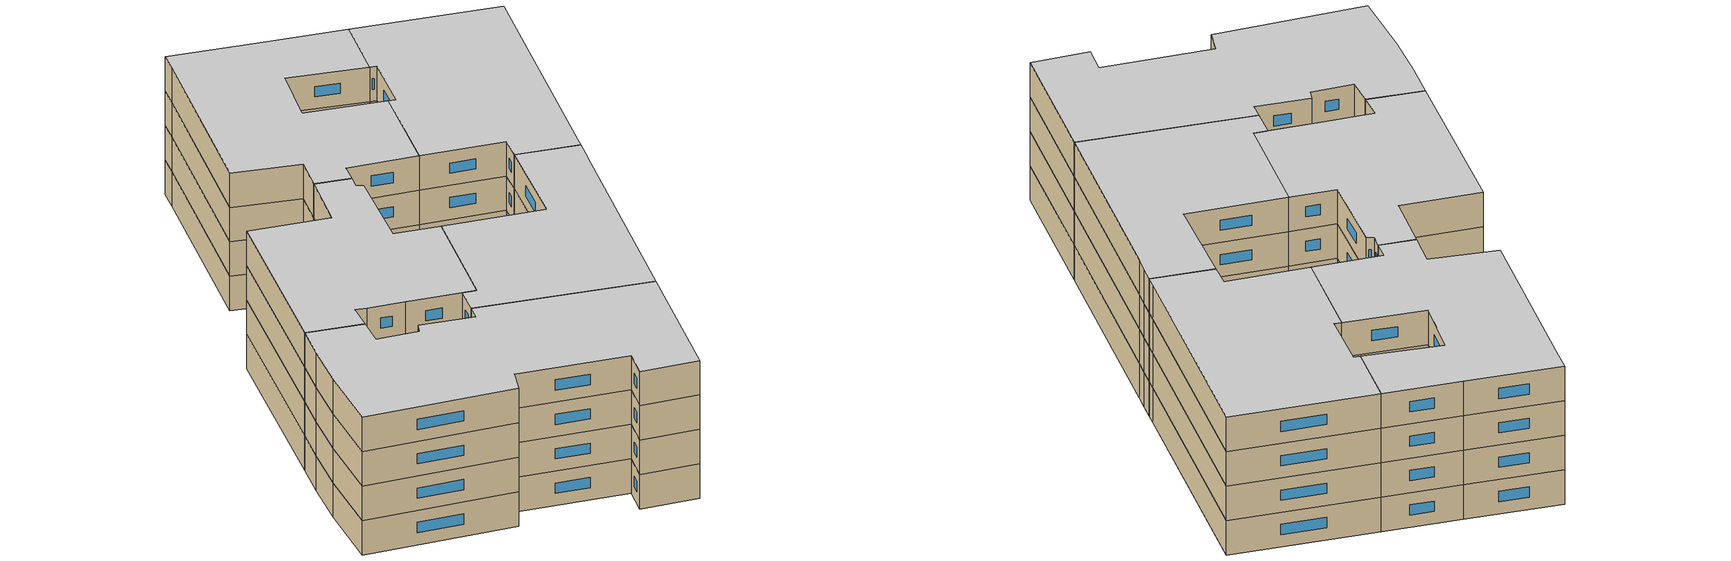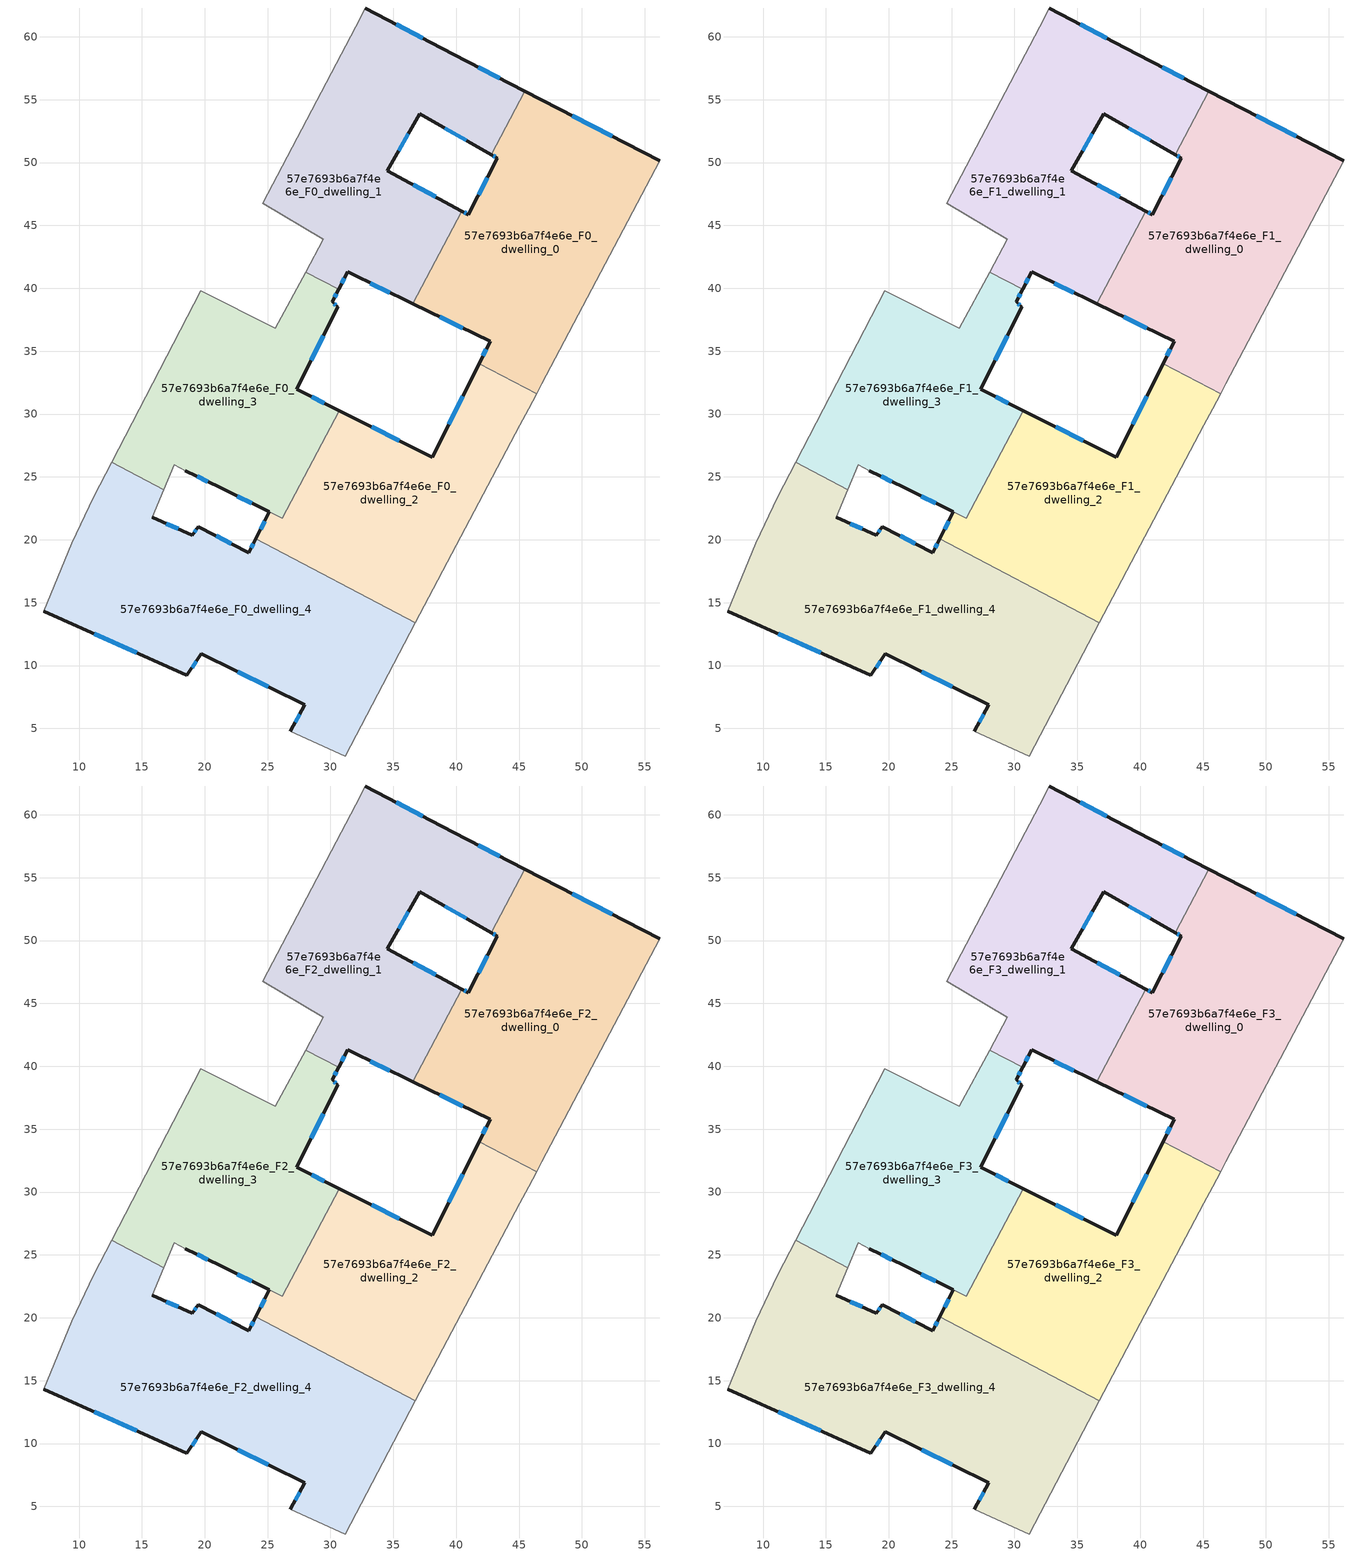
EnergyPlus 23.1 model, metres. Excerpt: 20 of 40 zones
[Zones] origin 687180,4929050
57e7693b6a7f4e6e_F0_dwelling_0
 floor ground (EU_floor_Construction): 56.18,50.13 46.81,32.4 46.39,31.6 41.81,34.02 42.69,35.77 36.54,38.78 40.43,46.15 40.97,45.85 43.27,50.36 42.8,50.63 45.46,55.67 z0
 wall outside (EU_wall_Construction): 36.54,38.78 42.69,35.77 41.81,34.02 / 42.8,50.63 43.27,50.36 40.97,45.85 40.43,46.15 / 56.18,50.13 45.46,55.67 z0:3
 wall adiabatic (EU_wall_Construction): 46.39,31.6 46.81,32.4 56.18,50.13 z0:3
 wall to 57e7693b6a7f4e6e_F0_dwelling_2 (EU_wall_Construction): 41.81,34.02 46.38,31.6 z0:3
 wall to 57e7693b6a7f4e6e_F0_dwelling_1 (EU_wall_Construction): 40.43,46.15 36.54,38.78 / 45.46,55.67 42.8,50.63 z0:3
 window (EU_Window_Construction): 42.39,35.16 42.12,34.63 / 38.7,37.72 40.54,36.83 / 40.78,45.96 40.62,46.04 / 42.46,48.78 41.78,47.43 / 42.96,50.53 43.1,50.45 / 52.42,52.07 49.22,53.73 z1.05:1.95
57e7693b6a7f4e6e_F0_dwelling_1
 floor ground (EU_floor_Construction): 45.46,55.67 42.8,50.63 37.08,53.87 34.52,49.34 40.43,46.15 36.54,38.78 31.35,41.3 30.65,39.92 28.03,41.3 29.44,43.89 24.6,46.77 32.02,60.81 32.78,62.29 39.78,58.61 z0
 wall outside (EU_wall_Construction): 40.43,46.15 34.52,49.34 37.08,53.87 42.8,50.63 / 30.65,39.92 31.35,41.3 36.54,38.78 / 45.46,55.67 39.78,58.61 32.78,62.29 z0:3
 wall adiabatic (EU_wall_Construction): 32.78,62.29 32.02,60.81 24.6,46.77 29.44,43.89 28.03,41.3 z0:3
 wall to 57e7693b6a7f4e6e_F0_dwelling_3 (EU_wall_Construction): 28.03,41.3 30.65,39.92 z0:3
 window (EU_Window_Construction): 39.09,52.73 40.8,51.77 / 35.42,50.93 36.18,52.28 / 38.36,47.27 36.59,48.22 / 33.17,40.42 34.72,39.66 / 30.9,40.4 31.11,40.82 / 37.32,59.9 35.23,61 / 43.47,56.7 41.77,57.58 z1.05:1.95
57e7693b6a7f4e6e_F0_dwelling_2
 floor ground (EU_floor_Construction): 46.38,31.6 45.75,30.4 45.06,29.11 36.76,13.4 24.07,20.1 25.14,22.21 26.16,21.71 30.68,30.28 38.07,26.57 41.81,34.02 z0
 wall outside (EU_wall_Construction): 41.81,34.02 38.07,26.57 30.68,30.28 / 25.15,22.21 24.07,20.1 z0:3
 wall adiabatic (EU_wall_Construction): 36.76,13.4 45.06,29.11 45.76,30.4 46.39,31.6 z0:3
 wall to 57e7693b6a7f4e6e_F0_dwelling_3 (EU_wall_Construction): 30.68,30.28 26.16,21.71 25.15,22.21 z0:3
 wall to 57e7693b6a7f4e6e_F0_dwelling_4 (EU_wall_Construction): 24.07,20.1 36.76,13.4 z0:3
 window (EU_Window_Construction): 35.48,27.87 33.28,28.98 / 40.5,31.41 39.39,29.18 / 24.77,21.47 24.45,20.84 z1.05:1.95
57e7693b6a7f4e6e_F0_dwelling_3
 floor ground (EU_floor_Construction): 30.65,39.92 30.15,38.93 30.57,38.52 27.3,31.97 30.68,30.28 26.16,21.71 21.17,24.16 18.46,25.5 17.58,25.96 16.74,23.97 12.6,26.16 19.67,39.8 25.61,36.82 28.03,41.3 z0
 wall outside (EU_wall_Construction): 18.46,25.5 21.18,24.16 25.14,22.21 / 30.68,30.28 27.31,31.97 30.57,38.52 30.15,38.93 30.65,39.92 z0:3
 wall adiabatic (EU_wall_Construction): 16.74,23.97 17.58,25.96 18.46,25.5 / 28.03,41.3 25.61,36.82 19.67,39.8 12.6,26.16 z0:3
 wall to 57e7693b6a7f4e6e_F0_dwelling_4 (EU_wall_Construction): 12.6,26.16 16.74,23.97 z0:3
 window (EU_Window_Construction): 19.42,25.03 20.22,24.63 / 30.32,39.28 30.47,39.57 / 30.42,38.67 30.3,38.79 / 28.45,34.27 29.43,36.23 / 29.5,30.87 28.49,31.38 / 22.57,23.48 23.75,22.9 z1.05:1.95
57e7693b6a7f4e6e_F0_dwelling_4
 floor ground (EU_floor_Construction): 36.76,13.4 31.16,2.8 26.79,4.76 27.94,6.87 19.73,10.94 18.58,9.23 7.21,14.3 9.42,19.73 11.18,23.4 12.6,26.16 16.74,23.97 15.81,21.78 18.99,20.36 19.48,21.04 23.51,18.97 24.07,20.1 z0
 wall outside (EU_wall_Construction): 7.21,14.3 18.58,9.23 19.73,10.94 27.94,6.87 26.79,4.76 / 24.07,20.1 23.51,18.97 19.48,21.04 18.99,20.36 15.81,21.78 z0:3
 wall adiabatic (EU_wall_Construction): 12.6,26.16 11.18,23.4 9.42,19.73 7.21,14.3 / 15.81,21.78 16.74,23.97 / 26.79,4.76 31.16,2.8 36.76,13.4 z0:3
 window (EU_Window_Construction): 11.2,12.53 14.6,11.01 / 17.88,20.86 16.92,21.29 / 19.31,20.81 19.17,20.6 / 22.1,19.7 20.89,20.32 / 23.87,19.7 23.7,19.37 / 27.54,6.13 27.19,5.5 / 22.61,9.52 25.07,8.3 / 18.99,9.83 19.33,10.34 z1.05:1.95
57e7693b6a7f4e6e_F1_dwelling_0
 floor to 57e7693b6a7f4e6e_F0_dwelling_0 (EU_floor_Construction): 56.17,50.13 46.8,32.4 46.38,31.6 41.81,34.02 42.69,35.77 36.54,38.78 40.43,46.15 40.97,45.85 43.26,50.36 42.8,50.63 45.46,55.67 z3
 wall outside (EU_wall_Construction): 36.54,38.78 42.69,35.77 41.81,34.02 / 42.8,50.63 43.27,50.36 40.97,45.85 40.43,46.15 / 56.18,50.13 45.46,55.67 z3:6
 wall adiabatic (EU_wall_Construction): 46.39,31.6 46.81,32.4 56.18,50.13 z3:6
 wall to 57e7693b6a7f4e6e_F1_dwelling_2 (EU_wall_Construction): 41.81,34.02 46.38,31.6 z3:6
 wall to 57e7693b6a7f4e6e_F1_dwelling_1 (EU_wall_Construction): 40.43,46.15 36.54,38.78 / 45.46,55.67 42.8,50.63 z3:6
 window (EU_Window_Construction): 42.39,35.16 42.12,34.63 / 38.7,37.72 40.54,36.83 / 40.78,45.96 40.62,46.04 / 42.46,48.78 41.78,47.43 / 42.96,50.53 43.1,50.45 / 52.42,52.07 49.22,53.73 z4.05:4.95
57e7693b6a7f4e6e_F1_dwelling_1
 floor to 57e7693b6a7f4e6e_F0_dwelling_1 (EU_floor_Construction): 45.46,55.67 42.8,50.63 37.08,53.87 34.51,49.34 40.43,46.15 36.54,38.78 31.35,41.3 30.65,39.92 28.03,41.3 29.44,43.89 24.6,46.77 32.02,60.81 32.78,62.29 39.77,58.61 z3
 wall outside (EU_wall_Construction): 40.43,46.15 34.52,49.34 37.08,53.87 42.8,50.63 / 30.65,39.92 31.35,41.3 36.54,38.78 / 45.46,55.67 39.78,58.61 32.78,62.29 z3:6
 wall adiabatic (EU_wall_Construction): 32.78,62.29 32.02,60.81 24.6,46.77 29.44,43.89 28.03,41.3 z3:6
 wall to 57e7693b6a7f4e6e_F1_dwelling_3 (EU_wall_Construction): 28.03,41.3 30.65,39.92 z3:6
 window (EU_Window_Construction): 39.09,52.73 40.8,51.77 / 35.42,50.93 36.18,52.28 / 38.36,47.27 36.59,48.22 / 33.17,40.42 34.72,39.66 / 30.9,40.4 31.11,40.82 / 37.32,59.9 35.23,61 / 43.47,56.7 41.77,57.58 z4.05:4.95
57e7693b6a7f4e6e_F1_dwelling_2
 floor to 57e7693b6a7f4e6e_F0_dwelling_2 (EU_floor_Construction): 46.38,31.6 45.75,30.4 45.06,29.11 36.76,13.4 24.07,20.1 25.14,22.21 26.16,21.71 30.68,30.28 38.07,26.57 41.81,34.02 z3
 wall outside (EU_wall_Construction): 41.81,34.02 38.07,26.57 30.68,30.28 / 25.15,22.21 24.07,20.1 z3:6
 wall adiabatic (EU_wall_Construction): 36.76,13.4 45.06,29.11 45.76,30.4 46.39,31.6 z3:6
 wall to 57e7693b6a7f4e6e_F1_dwelling_3 (EU_wall_Construction): 30.68,30.28 26.16,21.71 25.15,22.21 z3:6
 wall to 57e7693b6a7f4e6e_F1_dwelling_4 (EU_wall_Construction): 24.07,20.1 36.76,13.4 z3:6
 window (EU_Window_Construction): 35.48,27.87 33.28,28.98 / 40.5,31.41 39.39,29.18 / 24.77,21.47 24.45,20.84 z4.05:4.95
57e7693b6a7f4e6e_F1_dwelling_3
 floor to 57e7693b6a7f4e6e_F0_dwelling_3 (EU_floor_Construction): 30.65,39.92 30.15,38.93 30.57,38.52 27.3,31.97 30.68,30.28 26.16,21.71 21.17,24.16 18.46,25.5 17.58,25.96 16.74,23.97 12.6,26.16 19.67,39.8 25.61,36.82 28.03,41.3 z3
 wall outside (EU_wall_Construction): 18.46,25.5 21.18,24.16 25.14,22.21 / 30.68,30.28 27.31,31.97 30.57,38.52 30.15,38.93 30.65,39.92 z3:6
 wall adiabatic (EU_wall_Construction): 16.74,23.97 17.58,25.96 18.46,25.5 / 28.03,41.3 25.61,36.82 19.67,39.8 12.6,26.16 z3:6
 wall to 57e7693b6a7f4e6e_F1_dwelling_4 (EU_wall_Construction): 12.6,26.16 16.74,23.97 z3:6
 window (EU_Window_Construction): 19.42,25.03 20.22,24.63 / 30.32,39.28 30.47,39.57 / 30.42,38.67 30.3,38.79 / 28.45,34.27 29.43,36.23 / 29.5,30.87 28.49,31.38 / 22.57,23.48 23.75,22.9 z4.05:4.95
57e7693b6a7f4e6e_F1_dwelling_4
 floor to 57e7693b6a7f4e6e_F0_dwelling_4 (EU_floor_Construction): 36.76,13.4 31.15,2.8 26.78,4.76 27.94,6.87 19.73,10.94 18.58,9.23 7.21,14.3 9.42,19.73 11.18,23.4 12.6,26.16 16.74,23.97 15.8,21.78 18.99,20.36 19.48,21.04 23.5,18.97 24.07,20.1 z3
 wall outside (EU_wall_Construction): 7.21,14.3 18.58,9.23 19.73,10.94 27.94,6.87 26.79,4.76 / 24.07,20.1 23.51,18.97 19.48,21.04 18.99,20.36 15.81,21.78 z3:6
 wall adiabatic (EU_wall_Construction): 12.6,26.16 11.18,23.4 9.42,19.73 7.21,14.3 / 15.81,21.78 16.74,23.97 / 26.79,4.76 31.16,2.8 36.76,13.4 z3:6
 window (EU_Window_Construction): 11.2,12.53 14.6,11.01 / 17.88,20.86 16.92,21.29 / 19.31,20.81 19.17,20.6 / 22.1,19.7 20.89,20.32 / 23.87,19.7 23.7,19.37 / 27.54,6.13 27.19,5.5 / 22.61,9.52 25.07,8.3 / 18.99,9.83 19.33,10.34 z4.05:4.95
57e7693b6a7f4e6e_F2_dwelling_0
 floor to 57e7693b6a7f4e6e_F1_dwelling_0 (EU_floor_Construction): 56.17,50.13 46.8,32.4 46.38,31.6 41.81,34.02 42.69,35.77 36.54,38.78 40.43,46.15 40.97,45.85 43.26,50.36 42.8,50.63 45.46,55.67 z6
 wall outside (EU_wall_Construction): 36.54,38.78 42.69,35.77 41.81,34.02 / 42.8,50.63 43.27,50.36 40.97,45.85 40.43,46.15 / 56.18,50.13 45.46,55.67 z6:9
 wall adiabatic (EU_wall_Construction): 46.39,31.6 46.81,32.4 56.18,50.13 z6:9
 wall to 57e7693b6a7f4e6e_F2_dwelling_2 (EU_wall_Construction): 41.81,34.02 46.38,31.6 z6:9
 wall to 57e7693b6a7f4e6e_F2_dwelling_1 (EU_wall_Construction): 40.43,46.15 36.54,38.78 / 45.46,55.67 42.8,50.63 z6:9
 window (EU_Window_Construction): 42.39,35.16 42.12,34.63 / 38.7,37.72 40.54,36.83 / 40.78,45.96 40.62,46.04 / 42.46,48.78 41.78,47.43 / 42.96,50.53 43.1,50.45 / 52.42,52.07 49.22,53.73 z7.05:7.95
57e7693b6a7f4e6e_F2_dwelling_1
 floor to 57e7693b6a7f4e6e_F1_dwelling_1 (EU_floor_Construction): 45.46,55.67 42.8,50.63 37.08,53.87 34.51,49.34 40.43,46.15 36.54,38.78 31.35,41.3 30.65,39.92 28.03,41.3 29.44,43.89 24.6,46.77 32.02,60.81 32.78,62.29 39.77,58.61 z6
 wall outside (EU_wall_Construction): 40.43,46.15 34.52,49.34 37.08,53.87 42.8,50.63 / 30.65,39.92 31.35,41.3 36.54,38.78 / 45.46,55.67 39.78,58.61 32.78,62.29 z6:9
 wall adiabatic (EU_wall_Construction): 32.78,62.29 32.02,60.81 24.6,46.77 29.44,43.89 28.03,41.3 z6:9
 wall to 57e7693b6a7f4e6e_F2_dwelling_3 (EU_wall_Construction): 28.03,41.3 30.65,39.92 z6:9
 window (EU_Window_Construction): 39.09,52.73 40.8,51.77 / 35.42,50.93 36.18,52.28 / 38.36,47.27 36.59,48.22 / 33.17,40.42 34.72,39.66 / 30.9,40.4 31.11,40.82 / 37.32,59.9 35.23,61 / 43.47,56.7 41.77,57.58 z7.05:7.95
57e7693b6a7f4e6e_F2_dwelling_2
 floor to 57e7693b6a7f4e6e_F1_dwelling_2 (EU_floor_Construction): 46.38,31.6 45.75,30.4 45.06,29.11 36.76,13.4 24.07,20.1 25.14,22.21 26.16,21.71 30.68,30.28 38.07,26.57 41.81,34.02 z6
 wall outside (EU_wall_Construction): 41.81,34.02 38.07,26.57 30.68,30.28 / 25.15,22.21 24.07,20.1 z6:9
 wall adiabatic (EU_wall_Construction): 36.76,13.4 45.06,29.11 45.76,30.4 46.39,31.6 z6:9
 wall to 57e7693b6a7f4e6e_F2_dwelling_3 (EU_wall_Construction): 30.68,30.28 26.16,21.71 25.15,22.21 z6:9
 wall to 57e7693b6a7f4e6e_F2_dwelling_4 (EU_wall_Construction): 24.07,20.1 36.76,13.4 z6:9
 window (EU_Window_Construction): 35.48,27.87 33.28,28.98 / 40.5,31.41 39.39,29.18 / 24.77,21.47 24.45,20.84 z7.05:7.95
57e7693b6a7f4e6e_F2_dwelling_3
 floor to 57e7693b6a7f4e6e_F1_dwelling_3 (EU_floor_Construction): 30.65,39.92 30.15,38.93 30.57,38.52 27.3,31.97 30.68,30.28 26.16,21.71 21.17,24.16 18.46,25.5 17.58,25.96 16.74,23.97 12.6,26.16 19.67,39.8 25.61,36.82 28.03,41.3 z6
 wall outside (EU_wall_Construction): 18.46,25.5 21.18,24.16 25.14,22.21 / 30.68,30.28 27.31,31.97 30.57,38.52 30.15,38.93 30.65,39.92 z6:9
 wall adiabatic (EU_wall_Construction): 16.74,23.97 17.58,25.96 18.46,25.5 / 28.03,41.3 25.61,36.82 19.67,39.8 12.6,26.16 z6:9
 wall to 57e7693b6a7f4e6e_F2_dwelling_4 (EU_wall_Construction): 12.6,26.16 16.74,23.97 z6:9
 window (EU_Window_Construction): 19.42,25.03 20.22,24.63 / 30.32,39.28 30.47,39.57 / 30.42,38.67 30.3,38.79 / 28.45,34.27 29.43,36.23 / 29.5,30.87 28.49,31.38 / 22.57,23.48 23.75,22.9 z7.05:7.95
57e7693b6a7f4e6e_F2_dwelling_4
 floor to 57e7693b6a7f4e6e_F1_dwelling_4 (EU_floor_Construction): 36.76,13.4 31.15,2.8 26.78,4.76 27.94,6.87 19.73,10.94 18.58,9.23 7.21,14.3 9.42,19.73 11.18,23.4 12.6,26.16 16.74,23.97 15.8,21.78 18.99,20.36 19.48,21.04 23.5,18.97 24.07,20.1 z6
 wall outside (EU_wall_Construction): 7.21,14.3 18.58,9.23 19.73,10.94 27.94,6.87 26.79,4.76 / 24.07,20.1 23.51,18.97 19.48,21.04 18.99,20.36 15.81,21.78 z6:9
 wall adiabatic (EU_wall_Construction): 12.6,26.16 11.18,23.4 9.42,19.73 7.21,14.3 / 15.81,21.78 16.74,23.97 / 26.79,4.76 31.16,2.8 36.76,13.4 z6:9
 window (EU_Window_Construction): 11.2,12.53 14.6,11.01 / 17.88,20.86 16.92,21.29 / 19.31,20.81 19.17,20.6 / 22.1,19.7 20.89,20.32 / 23.87,19.7 23.7,19.37 / 27.54,6.13 27.19,5.5 / 22.61,9.52 25.07,8.3 / 18.99,9.83 19.33,10.34 z7.05:7.95
57e7693b6a7f4e6e_F3_dwelling_0
 floor to 57e7693b6a7f4e6e_F2_dwelling_0 (EU_floor_Construction): 56.17,50.13 46.8,32.4 46.38,31.6 41.81,34.02 42.69,35.77 36.54,38.78 40.43,46.15 40.97,45.85 43.26,50.36 42.8,50.63 45.46,55.67 z9
 wall outside (EU_wall_Construction): 36.54,38.78 42.69,35.77 41.81,34.02 / 42.8,50.63 43.27,50.36 40.97,45.85 40.43,46.15 / 56.18,50.13 45.46,55.67 z9:12
 wall adiabatic (EU_wall_Construction): 46.39,31.6 46.81,32.4 56.18,50.13 z9:12
 wall to 57e7693b6a7f4e6e_F3_dwelling_2 (EU_wall_Construction): 41.81,34.02 46.38,31.6 z9:12
 wall to 57e7693b6a7f4e6e_F3_dwelling_1 (EU_wall_Construction): 40.43,46.15 36.54,38.78 / 45.46,55.67 42.8,50.63 z9:12
 window (EU_Window_Construction): 42.39,35.16 42.12,34.63 / 38.7,37.72 40.54,36.83 / 40.78,45.96 40.62,46.04 / 42.46,48.78 41.78,47.43 / 42.96,50.53 43.1,50.45 / 52.42,52.07 49.22,53.73 z10.05:10.95
 ceiling to 57e7693b6a7f4e6e_F4_dwelling_0 (EU_floor_Construction): 46.8,32.4 56.17,50.13 45.46,55.67 42.8,50.63 43.26,50.36 40.97,45.85 40.43,46.15 36.54,38.78 42.69,35.77 41.81,34.02 46.38,31.6 z12
57e7693b6a7f4e6e_F3_dwelling_1
 floor to 57e7693b6a7f4e6e_F2_dwelling_1 (EU_floor_Construction): 45.46,55.67 42.8,50.63 37.08,53.87 34.51,49.34 40.43,46.15 36.54,38.78 31.35,41.3 30.65,39.92 28.03,41.3 29.44,43.89 24.6,46.77 32.02,60.81 32.78,62.29 39.77,58.61 z9
 wall outside (EU_wall_Construction): 40.43,46.15 34.52,49.34 37.08,53.87 42.8,50.63 / 30.65,39.92 31.35,41.3 36.54,38.78 / 45.46,55.67 39.78,58.61 32.78,62.29 z9:12
 wall adiabatic (EU_wall_Construction): 32.78,62.29 32.02,60.81 24.6,46.77 29.44,43.89 28.03,41.3 z9:12
 wall to 57e7693b6a7f4e6e_F3_dwelling_3 (EU_wall_Construction): 28.03,41.3 30.65,39.92 z9:12
 window (EU_Window_Construction): 39.09,52.73 40.8,51.77 / 35.42,50.93 36.18,52.28 / 38.36,47.27 36.59,48.22 / 33.17,40.42 34.72,39.66 / 30.9,40.4 31.11,40.82 / 37.32,59.9 35.23,61 / 43.47,56.7 41.77,57.58 z10.05:10.95
 ceiling to 57e7693b6a7f4e6e_F4_dwelling_1 (EU_floor_Construction): 36.54,38.78 40.43,46.15 34.51,49.34 37.08,53.87 42.8,50.63 45.46,55.67 39.77,58.61 32.78,62.29 32.02,60.81 24.6,46.77 29.44,43.89 28.03,41.3 30.65,39.92 31.35,41.3 z12
57e7693b6a7f4e6e_F3_dwelling_2
 floor to 57e7693b6a7f4e6e_F2_dwelling_2 (EU_floor_Construction): 46.38,31.6 45.75,30.4 45.06,29.11 36.76,13.4 24.07,20.1 25.14,22.21 26.16,21.71 30.68,30.28 38.07,26.57 41.81,34.02 z9
 wall outside (EU_wall_Construction): 41.81,34.02 38.07,26.57 30.68,30.28 / 25.15,22.21 24.07,20.1 z9:12
 wall adiabatic (EU_wall_Construction): 36.76,13.4 45.06,29.11 45.76,30.4 46.39,31.6 z9:12
 wall to 57e7693b6a7f4e6e_F3_dwelling_3 (EU_wall_Construction): 30.68,30.28 26.16,21.71 25.15,22.21 z9:12
 wall to 57e7693b6a7f4e6e_F3_dwelling_4 (EU_wall_Construction): 24.07,20.1 36.76,13.4 z9:12
 window (EU_Window_Construction): 35.48,27.87 33.28,28.98 / 40.5,31.41 39.39,29.18 / 24.77,21.47 24.45,20.84 z10.05:10.95
 ceiling to 57e7693b6a7f4e6e_F4_dwelling_2 (EU_floor_Construction): 36.76,13.4 45.06,29.11 45.75,30.4 46.38,31.6 41.81,34.02 38.07,26.57 30.68,30.28 26.16,21.71 25.14,22.21 24.07,20.1 z12
57e7693b6a7f4e6e_F3_dwelling_3
 floor to 57e7693b6a7f4e6e_F2_dwelling_3 (EU_floor_Construction): 30.65,39.92 30.15,38.93 30.57,38.52 27.3,31.97 30.68,30.28 26.16,21.71 21.17,24.16 18.46,25.5 17.58,25.96 16.74,23.97 12.6,26.16 19.67,39.8 25.61,36.82 28.03,41.3 z9
 wall outside (EU_wall_Construction): 18.46,25.5 21.18,24.16 25.14,22.21 / 30.68,30.28 27.31,31.97 30.57,38.52 30.15,38.93 30.65,39.92 z9:12
 wall adiabatic (EU_wall_Construction): 16.74,23.97 17.58,25.96 18.46,25.5 / 28.03,41.3 25.61,36.82 19.67,39.8 12.6,26.16 z9:12
 wall to 57e7693b6a7f4e6e_F3_dwelling_4 (EU_wall_Construction): 12.6,26.16 16.74,23.97 z9:12
 window (EU_Window_Construction): 19.42,25.03 20.22,24.63 / 30.32,39.28 30.47,39.57 / 30.42,38.67 30.3,38.79 / 28.45,34.27 29.43,36.23 / 29.5,30.87 28.49,31.38 / 22.57,23.48 23.75,22.9 z10.05:10.95
 ceiling to 57e7693b6a7f4e6e_F4_dwelling_3 (EU_floor_Construction): 26.16,21.71 30.68,30.28 27.3,31.97 30.57,38.52 30.15,38.93 30.65,39.92 28.03,41.3 25.61,36.82 19.67,39.8 12.6,26.16 16.74,23.97 17.58,25.96 18.46,25.5 21.17,24.16 z12
57e7693b6a7f4e6e_F3_dwelling_4
 floor to 57e7693b6a7f4e6e_F2_dwelling_4 (EU_floor_Construction): 36.76,13.4 31.15,2.8 26.78,4.76 27.94,6.87 19.73,10.94 18.58,9.23 7.21,14.3 9.42,19.73 11.18,23.4 12.6,26.16 16.74,23.97 15.8,21.78 18.99,20.36 19.48,21.04 23.5,18.97 24.07,20.1 z9
 wall outside (EU_wall_Construction): 7.21,14.3 18.58,9.23 19.73,10.94 27.94,6.87 26.79,4.76 / 24.07,20.1 23.51,18.97 19.48,21.04 18.99,20.36 15.81,21.78 z9:12
 wall adiabatic (EU_wall_Construction): 12.6,26.16 11.18,23.4 9.42,19.73 7.21,14.3 / 15.81,21.78 16.74,23.97 / 26.79,4.76 31.16,2.8 36.76,13.4 z9:12
 window (EU_Window_Construction): 11.2,12.53 14.6,11.01 / 17.88,20.86 16.92,21.29 / 19.31,20.81 19.17,20.6 / 22.1,19.7 20.89,20.32 / 23.87,19.7 23.7,19.37 / 27.54,6.13 27.19,5.5 / 22.61,9.52 25.07,8.3 / 18.99,9.83 19.33,10.34 z10.05:10.95
 ceiling to 57e7693b6a7f4e6e_F4_dwelling_4 (EU_floor_Construction): 31.15,2.8 36.76,13.4 24.07,20.1 23.5,18.97 19.48,21.04 18.99,20.36 15.8,21.78 16.74,23.97 12.6,26.16 11.18,23.4 9.42,19.73 7.21,14.3 18.58,9.23 19.73,10.94 27.94,6.87 26.78,4.76 z12
[Building]
EU S2 Campaign: North Axis=0; Terrain=City; Solar Distribution=FullExterior
[Site:Location]
Bologna: Latitude=44.5; Longitude=11.25; Time Zone=1; Elevation=37
[SizingPeriod:WeatherFileDays]
AnnualSizingPeriod: Begin Month=1; Begin Day of Month=1; End Month=12; End Day of Month=31; Day of Week for Start Day=Monday; Use Weather File Daylight Saving Period=No; Use Weather File Rain and Snow Indicators=No
[MATERIAL]
EU_InternalMass_Material: Roughness=MediumRough; Thickness=0.1; Conductivity=1; Density=1800; Specific Heat=900; Thermal Absorptance=0.9; Solar Absorptance=0.7; Visible Absorptance=0.7
[MATERIAL:NOMASS] Roughness=MediumRough; Thermal Absorptance=0.9; Solar Absorptance=0.7; Visible Absorptance=0.7
Name | Thermal Resistance
EU_wall_NoMass | 0.890213
EU_floor_NoMass | 0.79516
[WINDOWMATERIAL:SIMPLEGLAZINGSYSTEM]
EU_Window_SimpleGlazing: UFactor=4.49146; Solar Heat Gain Coefficient=0.85; Visible Transmittance=0.85
[CONSTRUCTION]
EU_wall_Construction: EU_wall_NoMass
EU_floor_Construction: EU_floor_NoMass
EU_InternalMass_Construction: EU_InternalMass_Material
EU_Window_Construction: EU_Window_SimpleGlazing
[ZONE] Type=1; Multiplier=1; Ceiling Height=autocalculate; Floor Area=autocalculate; Part of Total Floor Area=Yes
Name | Volume
57e7693b6a7f4e6e_F0_dwelling_0 | 709.095
57e7693b6a7f4e6e_F1_dwelling_0; 57e7693b6a7f4e6e_F2_dwelling_0; 57e7693b6a7f4e6e_F3_dwelling_0 | 709.097
57e7693b6a7f4e6e_F0_dwelling_1 | 709.13
57e7693b6a7f4e6e_F1_dwelling_1; 57e7693b6a7f4e6e_F2_dwelling_1; 57e7693b6a7f4e6e_F3_dwelling_1 | 709.131
57e7693b6a7f4e6e_F0_dwelling_2; 57e7693b6a7f4e6e_F1_dwelling_2; 57e7693b6a7f4e6e_F2_dwelling_2; 57e7693b6a7f4e6e_F3_dwelling_2 | 620.47
57e7693b6a7f4e6e_F0_dwelling_3; 57e7693b6a7f4e6e_F1_dwelling_3; 57e7693b6a7f4e6e_F2_dwelling_3; 57e7693b6a7f4e6e_F3_dwelling_3 | 604.638
57e7693b6a7f4e6e_F0_dwelling_4 | 902.233
57e7693b6a7f4e6e_F1_dwelling_4; 57e7693b6a7f4e6e_F2_dwelling_4; 57e7693b6a7f4e6e_F3_dwelling_4 | 902.231
[INTERNALMASS] Construction=EU_InternalMass_Construction
Name | Zone or ZoneList | Surface Area
57e7693b6a7f4e6e_F0_dwelling_0_EU_InternalMass | 57e7693b6a7f4e6e_F0_dwelling_0 | 236.363
57e7693b6a7f4e6e_F0_dwelling_1_EU_InternalMass | 57e7693b6a7f4e6e_F0_dwelling_1 | 236.379
57e7693b6a7f4e6e_F0_dwelling_2_EU_InternalMass | 57e7693b6a7f4e6e_F0_dwelling_2 | 206.829
57e7693b6a7f4e6e_F0_dwelling_3_EU_InternalMass | 57e7693b6a7f4e6e_F0_dwelling_3 | 201.547
57e7693b6a7f4e6e_F0_dwelling_4_EU_InternalMass | 57e7693b6a7f4e6e_F0_dwelling_4 | 300.744
57e7693b6a7f4e6e_F1_dwelling_0_EU_InternalMass | 57e7693b6a7f4e6e_F1_dwelling_0 | 236.363
57e7693b6a7f4e6e_F1_dwelling_1_EU_InternalMass | 57e7693b6a7f4e6e_F1_dwelling_1 | 236.379
57e7693b6a7f4e6e_F1_dwelling_2_EU_InternalMass | 57e7693b6a7f4e6e_F1_dwelling_2 | 206.829
57e7693b6a7f4e6e_F1_dwelling_3_EU_InternalMass | 57e7693b6a7f4e6e_F1_dwelling_3 | 201.547
57e7693b6a7f4e6e_F1_dwelling_4_EU_InternalMass | 57e7693b6a7f4e6e_F1_dwelling_4 | 300.744
57e7693b6a7f4e6e_F2_dwelling_0_EU_InternalMass | 57e7693b6a7f4e6e_F2_dwelling_0 | 236.363
57e7693b6a7f4e6e_F2_dwelling_1_EU_InternalMass | 57e7693b6a7f4e6e_F2_dwelling_1 | 236.379
57e7693b6a7f4e6e_F2_dwelling_2_EU_InternalMass | 57e7693b6a7f4e6e_F2_dwelling_2 | 206.829
57e7693b6a7f4e6e_F2_dwelling_3_EU_InternalMass | 57e7693b6a7f4e6e_F2_dwelling_3 | 201.547
57e7693b6a7f4e6e_F2_dwelling_4_EU_InternalMass | 57e7693b6a7f4e6e_F2_dwelling_4 | 300.744
57e7693b6a7f4e6e_F3_dwelling_0_EU_InternalMass | 57e7693b6a7f4e6e_F3_dwelling_0 | 236.363
57e7693b6a7f4e6e_F3_dwelling_1_EU_InternalMass | 57e7693b6a7f4e6e_F3_dwelling_1 | 236.379
57e7693b6a7f4e6e_F3_dwelling_2_EU_InternalMass | 57e7693b6a7f4e6e_F3_dwelling_2 | 206.829
57e7693b6a7f4e6e_F3_dwelling_3_EU_InternalMass | 57e7693b6a7f4e6e_F3_dwelling_3 | 201.547
57e7693b6a7f4e6e_F3_dwelling_4_EU_InternalMass | 57e7693b6a7f4e6e_F3_dwelling_4 | 300.744
[OTHEREQUIPMENT] Fuel Type=Electricity; Design Level Calculation Method=Watts/Area; Power per Zone Floor Area=1; Fraction Latent=0; Fraction Radiant=0; Fraction Lost=0; Carbon Dioxide Generation Rate=0; EndUse Subcategory=EU_Step8_InternalGains
Name | Zone or ZoneList or Space or SpaceList | Schedule
EU_Step8_InternalGain_57e7693b6a7f4e6e_F0_dwelling_0_f000 | 57e7693b6a7f4e6e_F0_dwelling_0 | EU_Step8_GainSchedule_57e7693b6a7f4e6e_F0_dwelling_0_f000
EU_Step8_InternalGain_57e7693b6a7f4e6e_F0_dwelling_1_f000 | 57e7693b6a7f4e6e_F0_dwelling_1 | EU_Step8_GainSchedule_57e7693b6a7f4e6e_F0_dwelling_1_f000
EU_Step8_InternalGain_57e7693b6a7f4e6e_F0_dwelling_2_f000 | 57e7693b6a7f4e6e_F0_dwelling_2 | EU_Step8_GainSchedule_57e7693b6a7f4e6e_F0_dwelling_2_f000
EU_Step8_InternalGain_57e7693b6a7f4e6e_F0_dwelling_3_f000 | 57e7693b6a7f4e6e_F0_dwelling_3 | EU_Step8_GainSchedule_57e7693b6a7f4e6e_F0_dwelling_3_f000
EU_Step8_InternalGain_57e7693b6a7f4e6e_F0_dwelling_4_f000 | 57e7693b6a7f4e6e_F0_dwelling_4 | EU_Step8_GainSchedule_57e7693b6a7f4e6e_F0_dwelling_4_f000
EU_Step8_InternalGain_57e7693b6a7f4e6e_F1_dwelling_0_f000 | 57e7693b6a7f4e6e_F1_dwelling_0 | EU_Step8_GainSchedule_57e7693b6a7f4e6e_F1_dwelling_0_f000
EU_Step8_InternalGain_57e7693b6a7f4e6e_F1_dwelling_1_f000 | 57e7693b6a7f4e6e_F1_dwelling_1 | EU_Step8_GainSchedule_57e7693b6a7f4e6e_F1_dwelling_1_f000
EU_Step8_InternalGain_57e7693b6a7f4e6e_F1_dwelling_2_f000 | 57e7693b6a7f4e6e_F1_dwelling_2 | EU_Step8_GainSchedule_57e7693b6a7f4e6e_F1_dwelling_2_f000
EU_Step8_InternalGain_57e7693b6a7f4e6e_F1_dwelling_3_f000 | 57e7693b6a7f4e6e_F1_dwelling_3 | EU_Step8_GainSchedule_57e7693b6a7f4e6e_F1_dwelling_3_f000
EU_Step8_InternalGain_57e7693b6a7f4e6e_F1_dwelling_4_f000 | 57e7693b6a7f4e6e_F1_dwelling_4 | EU_Step8_GainSchedule_57e7693b6a7f4e6e_F1_dwelling_4_f000
EU_Step8_InternalGain_57e7693b6a7f4e6e_F2_dwelling_0_f000 | 57e7693b6a7f4e6e_F2_dwelling_0 | EU_Step8_GainSchedule_57e7693b6a7f4e6e_F2_dwelling_0_f000
EU_Step8_InternalGain_57e7693b6a7f4e6e_F2_dwelling_1_f000 | 57e7693b6a7f4e6e_F2_dwelling_1 | EU_Step8_GainSchedule_57e7693b6a7f4e6e_F2_dwelling_1_f000
EU_Step8_InternalGain_57e7693b6a7f4e6e_F2_dwelling_2_f000 | 57e7693b6a7f4e6e_F2_dwelling_2 | EU_Step8_GainSchedule_57e7693b6a7f4e6e_F2_dwelling_2_f000
EU_Step8_InternalGain_57e7693b6a7f4e6e_F2_dwelling_3_f000 | 57e7693b6a7f4e6e_F2_dwelling_3 | EU_Step8_GainSchedule_57e7693b6a7f4e6e_F2_dwelling_3_f000
EU_Step8_InternalGain_57e7693b6a7f4e6e_F2_dwelling_4_f000 | 57e7693b6a7f4e6e_F2_dwelling_4 | EU_Step8_GainSchedule_57e7693b6a7f4e6e_F2_dwelling_4_f000
EU_Step8_InternalGain_57e7693b6a7f4e6e_F3_dwelling_0_f000 | 57e7693b6a7f4e6e_F3_dwelling_0 | EU_Step8_GainSchedule_57e7693b6a7f4e6e_F3_dwelling_0_f000
EU_Step8_InternalGain_57e7693b6a7f4e6e_F3_dwelling_1_f000 | 57e7693b6a7f4e6e_F3_dwelling_1 | EU_Step8_GainSchedule_57e7693b6a7f4e6e_F3_dwelling_1_f000
EU_Step8_InternalGain_57e7693b6a7f4e6e_F3_dwelling_2_f000 | 57e7693b6a7f4e6e_F3_dwelling_2 | EU_Step8_GainSchedule_57e7693b6a7f4e6e_F3_dwelling_2_f000
EU_Step8_InternalGain_57e7693b6a7f4e6e_F3_dwelling_3_f000 | 57e7693b6a7f4e6e_F3_dwelling_3 | EU_Step8_GainSchedule_57e7693b6a7f4e6e_F3_dwelling_3_f000
EU_Step8_InternalGain_57e7693b6a7f4e6e_F3_dwelling_4_f000 | 57e7693b6a7f4e6e_F3_dwelling_4 | EU_Step8_GainSchedule_57e7693b6a7f4e6e_F3_dwelling_4_f000
[ZONEVENTILATION:DESIGNFLOWRATE] Schedule=EU_AlwaysOn; Design Flow Rate Calculation Method=AirChanges/Hour; Air Changes per Hour=0.718634; Ventilation Type=Natural; Fan Pressure Rise=0; Fan Total Efficiency=1; Constant Term Coefficient=1; Temperature Term Coefficient=0; Velocity Term Coefficient=0; Velocity Squared Term Coefficient=0; Minimum Indoor Temperature=-100; Maximum Indoor Temperature=100; Delta Temperature=-100; Minimum Outdoor Temperature=-100; Maximum Outdoor Temperature=100; Maximum Wind Speed=40
Name | Zone or ZoneList or Space or SpaceList
EU_ConstantAir_57e7693b6a7f4e6e_F0_dwelling_0 | 57e7693b6a7f4e6e_F0_dwelling_0
EU_ConstantAir_57e7693b6a7f4e6e_F0_dwelling_1 | 57e7693b6a7f4e6e_F0_dwelling_1
EU_ConstantAir_57e7693b6a7f4e6e_F0_dwelling_2 | 57e7693b6a7f4e6e_F0_dwelling_2
EU_ConstantAir_57e7693b6a7f4e6e_F0_dwelling_3 | 57e7693b6a7f4e6e_F0_dwelling_3
EU_ConstantAir_57e7693b6a7f4e6e_F0_dwelling_4 | 57e7693b6a7f4e6e_F0_dwelling_4
EU_ConstantAir_57e7693b6a7f4e6e_F1_dwelling_0 | 57e7693b6a7f4e6e_F1_dwelling_0
EU_ConstantAir_57e7693b6a7f4e6e_F1_dwelling_1 | 57e7693b6a7f4e6e_F1_dwelling_1
EU_ConstantAir_57e7693b6a7f4e6e_F1_dwelling_2 | 57e7693b6a7f4e6e_F1_dwelling_2
EU_ConstantAir_57e7693b6a7f4e6e_F1_dwelling_3 | 57e7693b6a7f4e6e_F1_dwelling_3
EU_ConstantAir_57e7693b6a7f4e6e_F1_dwelling_4 | 57e7693b6a7f4e6e_F1_dwelling_4
EU_ConstantAir_57e7693b6a7f4e6e_F2_dwelling_0 | 57e7693b6a7f4e6e_F2_dwelling_0
EU_ConstantAir_57e7693b6a7f4e6e_F2_dwelling_1 | 57e7693b6a7f4e6e_F2_dwelling_1
EU_ConstantAir_57e7693b6a7f4e6e_F2_dwelling_2 | 57e7693b6a7f4e6e_F2_dwelling_2
EU_ConstantAir_57e7693b6a7f4e6e_F2_dwelling_3 | 57e7693b6a7f4e6e_F2_dwelling_3
EU_ConstantAir_57e7693b6a7f4e6e_F2_dwelling_4 | 57e7693b6a7f4e6e_F2_dwelling_4
EU_ConstantAir_57e7693b6a7f4e6e_F3_dwelling_0 | 57e7693b6a7f4e6e_F3_dwelling_0
EU_ConstantAir_57e7693b6a7f4e6e_F3_dwelling_1 | 57e7693b6a7f4e6e_F3_dwelling_1
EU_ConstantAir_57e7693b6a7f4e6e_F3_dwelling_2 | 57e7693b6a7f4e6e_F3_dwelling_2
EU_ConstantAir_57e7693b6a7f4e6e_F3_dwelling_3 | 57e7693b6a7f4e6e_F3_dwelling_3
EU_ConstantAir_57e7693b6a7f4e6e_F3_dwelling_4 | 57e7693b6a7f4e6e_F3_dwelling_4
[HVACTEMPLATE:THERMOSTAT] Constant Heating Setpoint=20; Constant Cooling Setpoint=50
EU_HeatOnly_57e7693b6a7f4e6e_F0_dwelling_0; EU_HeatOnly_57e7693b6a7f4e6e_F0_dwelling_1; EU_HeatOnly_57e7693b6a7f4e6e_F0_dwelling_2; EU_HeatOnly_57e7693b6a7f4e6e_F0_dwelling_3; EU_HeatOnly_57e7693b6a7f4e6e_F0_dwelling_4; EU_HeatOnly_57e7693b6a7f4e6e_F1_dwelling_0; EU_HeatOnly_57e7693b6a7f4e6e_F1_dwelling_1; EU_HeatOnly_57e7693b6a7f4e6e_F1_dwelling_2; EU_HeatOnly_57e7693b6a7f4e6e_F1_dwelling_3; EU_HeatOnly_57e7693b6a7f4e6e_F1_dwelling_4; EU_HeatOnly_57e7693b6a7f4e6e_F2_dwelling_0; EU_HeatOnly_57e7693b6a7f4e6e_F2_dwelling_1; EU_HeatOnly_57e7693b6a7f4e6e_F2_dwelling_2; EU_HeatOnly_57e7693b6a7f4e6e_F2_dwelling_3; EU_HeatOnly_57e7693b6a7f4e6e_F2_dwelling_4; EU_HeatOnly_57e7693b6a7f4e6e_F3_dwelling_0; EU_HeatOnly_57e7693b6a7f4e6e_F3_dwelling_1; EU_HeatOnly_57e7693b6a7f4e6e_F3_dwelling_2; EU_HeatOnly_57e7693b6a7f4e6e_F3_dwelling_3; EU_HeatOnly_57e7693b6a7f4e6e_F3_dwelling_4; EU_HeatOnly_57e7693b6a7f4e6e_F4_dwelling_0; EU_HeatOnly_57e7693b6a7f4e6e_F4_dwelling_1; EU_HeatOnly_57e7693b6a7f4e6e_F4_dwelling_2; EU_HeatOnly_57e7693b6a7f4e6e_F4_dwelling_3; EU_HeatOnly_57e7693b6a7f4e6e_F4_dwelling_4; EU_HeatOnly_57e7693b6a7f4e6e_F5_dwelling_0; EU_HeatOnly_57e7693b6a7f4e6e_F5_dwelling_1; EU_HeatOnly_57e7693b6a7f4e6e_F5_dwelling_2; EU_HeatOnly_57e7693b6a7f4e6e_F5_dwelling_3; EU_HeatOnly_57e7693b6a7f4e6e_F5_dwelling_4; EU_HeatOnly_57e7693b6a7f4e6e_F6_dwelling_0; EU_HeatOnly_57e7693b6a7f4e6e_F6_dwelling_1; EU_HeatOnly_57e7693b6a7f4e6e_F6_dwelling_2; EU_HeatOnly_57e7693b6a7f4e6e_F6_dwelling_3; EU_HeatOnly_57e7693b6a7f4e6e_F6_dwelling_4; EU_HeatOnly_57e7693b6a7f4e6e_F7_dwelling_0; EU_HeatOnly_57e7693b6a7f4e6e_F7_dwelling_1; EU_HeatOnly_57e7693b6a7f4e6e_F7_dwelling_2; EU_HeatOnly_57e7693b6a7f4e6e_F7_dwelling_3; EU_HeatOnly_57e7693b6a7f4e6e_F7_dwelling_4
[HVACTEMPLATE:ZONE:IDEALLOADSAIRSYSTEM] System Availability Schedule=EU_AlwaysOn; Maximum Heating Supply Air Temperature=50; Minimum Cooling Supply Air Temperature=13; Maximum Heating Supply Air Humidity Ratio=0.0156; Minimum Cooling Supply Air Humidity Ratio=0.0077; Heating Limit=NoLimit; Cooling Limit=NoLimit; Heating Availability Schedule=EU_AlwaysOn; Cooling Availability Schedule=EU_CoolingOff; Dehumidification Control Type=ConstantSensibleHeatRatio; Cooling Sensible Heat Ratio=0.7; Dehumidification Setpoint=60; Humidification Control Type=None; Humidification Setpoint=30; Outdoor Air Method=None; Outdoor Air Flow Rate per Person=0.00944; Outdoor Air Flow Rate per Zone Floor Area=0; Outdoor Air Flow Rate per Zone=0; Demand Controlled Ventilation Type=None; Outdoor Air Economizer Type=NoEconomizer; Heat Recovery Type=None; Sensible Heat Recovery Effectiveness=0.7; Latent Heat Recovery Effectiveness=0.65
Name | Template Thermostat
57e7693b6a7f4e6e_F0_dwelling_0 | EU_HeatOnly_57e7693b6a7f4e6e_F0_dwelling_0
57e7693b6a7f4e6e_F0_dwelling_1 | EU_HeatOnly_57e7693b6a7f4e6e_F0_dwelling_1
57e7693b6a7f4e6e_F0_dwelling_2 | EU_HeatOnly_57e7693b6a7f4e6e_F0_dwelling_2
57e7693b6a7f4e6e_F0_dwelling_3 | EU_HeatOnly_57e7693b6a7f4e6e_F0_dwelling_3
57e7693b6a7f4e6e_F0_dwelling_4 | EU_HeatOnly_57e7693b6a7f4e6e_F0_dwelling_4
57e7693b6a7f4e6e_F1_dwelling_0 | EU_HeatOnly_57e7693b6a7f4e6e_F1_dwelling_0
57e7693b6a7f4e6e_F1_dwelling_1 | EU_HeatOnly_57e7693b6a7f4e6e_F1_dwelling_1
57e7693b6a7f4e6e_F1_dwelling_2 | EU_HeatOnly_57e7693b6a7f4e6e_F1_dwelling_2
57e7693b6a7f4e6e_F1_dwelling_3 | EU_HeatOnly_57e7693b6a7f4e6e_F1_dwelling_3
57e7693b6a7f4e6e_F1_dwelling_4 | EU_HeatOnly_57e7693b6a7f4e6e_F1_dwelling_4
57e7693b6a7f4e6e_F2_dwelling_0 | EU_HeatOnly_57e7693b6a7f4e6e_F2_dwelling_0
57e7693b6a7f4e6e_F2_dwelling_1 | EU_HeatOnly_57e7693b6a7f4e6e_F2_dwelling_1
57e7693b6a7f4e6e_F2_dwelling_2 | EU_HeatOnly_57e7693b6a7f4e6e_F2_dwelling_2
57e7693b6a7f4e6e_F2_dwelling_3 | EU_HeatOnly_57e7693b6a7f4e6e_F2_dwelling_3
57e7693b6a7f4e6e_F2_dwelling_4 | EU_HeatOnly_57e7693b6a7f4e6e_F2_dwelling_4
57e7693b6a7f4e6e_F3_dwelling_0 | EU_HeatOnly_57e7693b6a7f4e6e_F3_dwelling_0
57e7693b6a7f4e6e_F3_dwelling_1 | EU_HeatOnly_57e7693b6a7f4e6e_F3_dwelling_1
57e7693b6a7f4e6e_F3_dwelling_2 | EU_HeatOnly_57e7693b6a7f4e6e_F3_dwelling_2
57e7693b6a7f4e6e_F3_dwelling_3 | EU_HeatOnly_57e7693b6a7f4e6e_F3_dwelling_3
57e7693b6a7f4e6e_F3_dwelling_4 | EU_HeatOnly_57e7693b6a7f4e6e_F3_dwelling_4
[SIZING:ZONE] Zone Cooling Design Supply Air Temperature Input Method=SupplyAirTemperature; Zone Cooling Design Supply Air Temperature=13; Zone Heating Design Supply Air Temperature Input Method=SupplyAirTemperature; Zone Heating Design Supply Air Temperature=50; Zone Cooling Design Supply Air Humidity Ratio=0.008; Zone Heating Design Supply Air Humidity Ratio=0.008; Cooling Design Air Flow Method=DesignDay; Cooling Design Air Flow Rate=0; Cooling Minimum Air Flow per Zone Floor Area=0.000762; Cooling Minimum Air Flow=0; Cooling Minimum Air Flow Fraction=0.2; Heating Design Air Flow Method=DesignDay; Heating Design Air Flow Rate=0; Heating Maximum Air Flow per Zone Floor Area=0.002032; Heating Maximum Air Flow=0.141576; Heating Maximum Air Flow Fraction=0.3; Account for Dedicated Outdoor Air System=No; Dedicated Outdoor Air System Control Strategy=NeutralSupplyAir; Dedicated Outdoor Air Low Setpoint Temperature for Design=autosize; Dedicated Outdoor Air High Setpoint Temperature for Design=autosize; Zone Load Sizing Method=Sensible Load Only No Latent Load; Zone Latent Cooling Design Supply Air Humidity Ratio Input Method=HumidityRatioDifference; Zone Cooling Design Supply Air Humidity Ratio Difference=0.005; Zone Latent Heating Design Supply Air Humidity Ratio Input Method=HumidityRatioDifference; Zone Humidification Design Supply Air Humidity Ratio Difference=0.005
57e7693b6a7f4e6e_F0_dwelling_0; 57e7693b6a7f4e6e_F0_dwelling_1; 57e7693b6a7f4e6e_F0_dwelling_2; 57e7693b6a7f4e6e_F0_dwelling_3; 57e7693b6a7f4e6e_F0_dwelling_4; 57e7693b6a7f4e6e_F1_dwelling_0; 57e7693b6a7f4e6e_F1_dwelling_1; 57e7693b6a7f4e6e_F1_dwelling_2; 57e7693b6a7f4e6e_F1_dwelling_3; 57e7693b6a7f4e6e_F1_dwelling_4; 57e7693b6a7f4e6e_F2_dwelling_0; 57e7693b6a7f4e6e_F2_dwelling_1; 57e7693b6a7f4e6e_F2_dwelling_2; 57e7693b6a7f4e6e_F2_dwelling_3; 57e7693b6a7f4e6e_F2_dwelling_4; 57e7693b6a7f4e6e_F3_dwelling_0; 57e7693b6a7f4e6e_F3_dwelling_1; 57e7693b6a7f4e6e_F3_dwelling_2; 57e7693b6a7f4e6e_F3_dwelling_3; 57e7693b6a7f4e6e_F3_dwelling_4
[SCHEDULE:CONSTANT]
Name | Hourly Value
EU_AlwaysOn | 1
EU_CoolingOff | 0
[SCHEDULE:FILE] Column Number=1; Rows to Skip at Top=0; Number of Hours of Data=8760; Column Separator=Comma; Interpolate to Timestep=No; Minutes per Item=60; Adjust Schedule for Daylight Savings=Yes
Name | File
EU_Step8_GainSchedule_57e7693b6a7f4e6e_F0_dwelling_0_f000 | ../../schedules/57e7693b6a7f4e6e/57e7693b6a7f4e6e_F0_dwelling_0_f000_gain.csv
EU_Step8_GainSchedule_57e7693b6a7f4e6e_F0_dwelling_1_f000 | ../../schedules/57e7693b6a7f4e6e/57e7693b6a7f4e6e_F0_dwelling_1_f000_gain.csv
EU_Step8_GainSchedule_57e7693b6a7f4e6e_F0_dwelling_2_f000 | ../../schedules/57e7693b6a7f4e6e/57e7693b6a7f4e6e_F0_dwelling_2_f000_gain.csv
EU_Step8_GainSchedule_57e7693b6a7f4e6e_F0_dwelling_3_f000 | ../../schedules/57e7693b6a7f4e6e/57e7693b6a7f4e6e_F0_dwelling_3_f000_gain.csv
EU_Step8_GainSchedule_57e7693b6a7f4e6e_F0_dwelling_4_f000 | ../../schedules/57e7693b6a7f4e6e/57e7693b6a7f4e6e_F0_dwelling_4_f000_gain.csv
EU_Step8_GainSchedule_57e7693b6a7f4e6e_F1_dwelling_0_f000 | ../../schedules/57e7693b6a7f4e6e/57e7693b6a7f4e6e_F1_dwelling_0_f000_gain.csv
EU_Step8_GainSchedule_57e7693b6a7f4e6e_F1_dwelling_1_f000 | ../../schedules/57e7693b6a7f4e6e/57e7693b6a7f4e6e_F1_dwelling_1_f000_gain.csv
EU_Step8_GainSchedule_57e7693b6a7f4e6e_F1_dwelling_2_f000 | ../../schedules/57e7693b6a7f4e6e/57e7693b6a7f4e6e_F1_dwelling_2_f000_gain.csv
EU_Step8_GainSchedule_57e7693b6a7f4e6e_F1_dwelling_3_f000 | ../../schedules/57e7693b6a7f4e6e/57e7693b6a7f4e6e_F1_dwelling_3_f000_gain.csv
EU_Step8_GainSchedule_57e7693b6a7f4e6e_F1_dwelling_4_f000 | ../../schedules/57e7693b6a7f4e6e/57e7693b6a7f4e6e_F1_dwelling_4_f000_gain.csv
EU_Step8_GainSchedule_57e7693b6a7f4e6e_F2_dwelling_0_f000 | ../../schedules/57e7693b6a7f4e6e/57e7693b6a7f4e6e_F2_dwelling_0_f000_gain.csv
EU_Step8_GainSchedule_57e7693b6a7f4e6e_F2_dwelling_1_f000 | ../../schedules/57e7693b6a7f4e6e/57e7693b6a7f4e6e_F2_dwelling_1_f000_gain.csv
EU_Step8_GainSchedule_57e7693b6a7f4e6e_F2_dwelling_2_f000 | ../../schedules/57e7693b6a7f4e6e/57e7693b6a7f4e6e_F2_dwelling_2_f000_gain.csv
EU_Step8_GainSchedule_57e7693b6a7f4e6e_F2_dwelling_3_f000 | ../../schedules/57e7693b6a7f4e6e/57e7693b6a7f4e6e_F2_dwelling_3_f000_gain.csv
EU_Step8_GainSchedule_57e7693b6a7f4e6e_F2_dwelling_4_f000 | ../../schedules/57e7693b6a7f4e6e/57e7693b6a7f4e6e_F2_dwelling_4_f000_gain.csv
EU_Step8_GainSchedule_57e7693b6a7f4e6e_F3_dwelling_0_f000 | ../../schedules/57e7693b6a7f4e6e/57e7693b6a7f4e6e_F3_dwelling_0_f000_gain.csv
EU_Step8_GainSchedule_57e7693b6a7f4e6e_F3_dwelling_1_f000 | ../../schedules/57e7693b6a7f4e6e/57e7693b6a7f4e6e_F3_dwelling_1_f000_gain.csv
EU_Step8_GainSchedule_57e7693b6a7f4e6e_F3_dwelling_2_f000 | ../../schedules/57e7693b6a7f4e6e/57e7693b6a7f4e6e_F3_dwelling_2_f000_gain.csv
EU_Step8_GainSchedule_57e7693b6a7f4e6e_F3_dwelling_3_f000 | ../../schedules/57e7693b6a7f4e6e/57e7693b6a7f4e6e_F3_dwelling_3_f000_gain.csv
EU_Step8_GainSchedule_57e7693b6a7f4e6e_F3_dwelling_4_f000 | ../../schedules/57e7693b6a7f4e6e/57e7693b6a7f4e6e_F3_dwelling_4_f000_gain.csv
